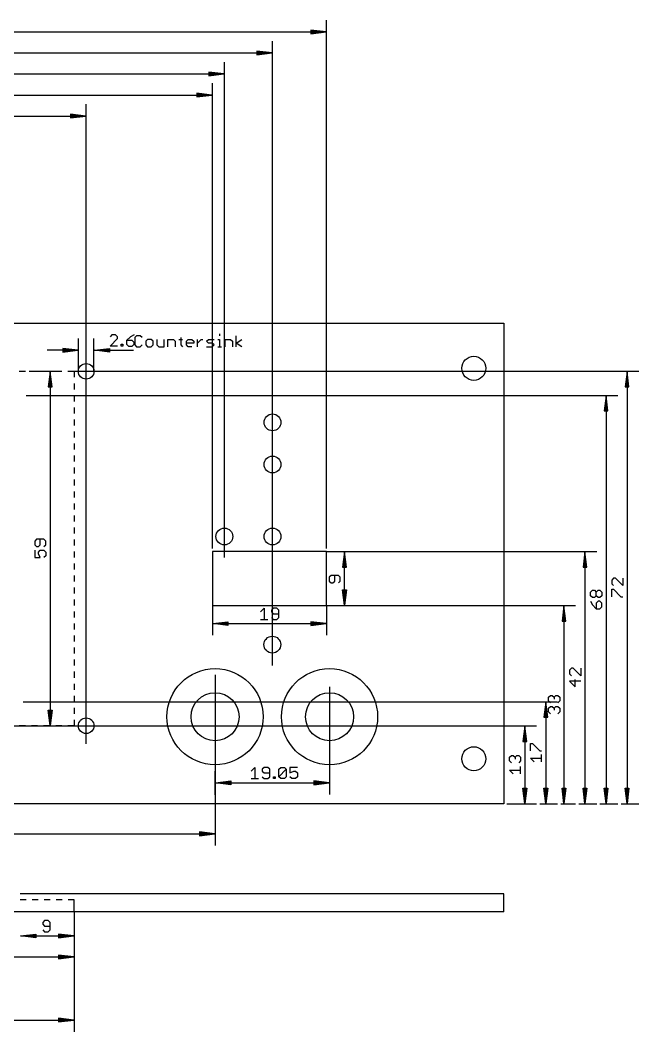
# Model space of a CAD drawing. Extents: x -14 to 262, y -13 to 280.
# Drawn here: x 159.5 to 262.4, y -12.9 to 155.4 of the extents above; entities that cross this region are included whole.
import ezdxf

# ---------------------------------------------------------------- set-up
doc = ezdxf.new("R2010")
doc.units = 0
for name, color, linetype in [('119', 22, 'CONTINUOUS'), ('20', 7, 'CONTINUOUS'), ('46', 140, 'CONTINUOUS'), ('47', 2, 'CONTINUOUS')]:
    doc.layers.add(name, color=color, linetype=linetype)

msp = doc.modelspace()

# ---------------------------------------------------------------- linework, layer by layer
at = {"layer": '119'}
for centre in [(170.5, 97), (170.5, 38)]:
    msp.add_circle(centre, 1.3, dxfattribs=at)
at = {"layer": '20'}
for p, q in [((10, 105), (240, 105)), ((240, 105), (240, 25)), ((159.375, 97), (160.4, 97)), ((161.4, 97), (162.425, 97)), ((163.425, 97), (164.45, 97)), ((165.45, 97), (166.475, 97)), ((167.475, 97), (168.5, 97)), ((168.5, 97), (168.5, 96)), ((168.5, 95), (168.5, 94)), ((168.5, 93), (168.5, 92)), ((168.5, 91), (168.5, 90)), ((168.5, 89), (168.5, 88)), ((168.5, 87), (168.5, 86)), ((168.5, 85), (168.5, 84)), ((168.5, 83), (168.5, 82)), ((168.5, 81), (168.5, 80)), ((168.5, 79), (168.5, 78)), ((168.5, 77), (168.5, 76)), ((168.5, 75), (168.5, 74)), ((168.5, 73), (168.5, 72)), ((168.5, 71), (168.5, 70)), ((168.5, 69), (168.5, 68)), ((168.5, 67), (168.5, 66)), ((168.5, 65), (168.5, 64)), ((168.5, 63), (168.5, 62)), ((168.5, 61), (168.5, 60)), ((168.5, 59), (168.5, 58)), ((168.5, 57), (168.5, 56)), ((168.5, 55), (168.5, 54)), ((168.5, 53), (168.5, 52)), ((168.5, 51), (168.5, 50)), ((168.5, 49), (168.5, 48)), ((168.5, 47), (168.5, 46)), ((168.5, 45), (168.5, 44)), ((168.5, 43), (168.5, 42)), ((168.5, 41), (168.5, 40)), ((168.5, 39), (168.5, 38)), ((160.4, 38), (159.375, 38)), ((162.425, 38), (161.4, 38)), ((164.45, 38), (163.425, 38)), ((166.475, 38), (165.45, 38)), ((168.5, 38), (167.475, 38)), ((240, 25), (10, 25)), ((240, 10), (159.5, 10)), ((160.5, 9), (159.5, 9)), ((162.5, 9), (161.5, 9)), ((164.5, 9), (163.5, 9)), ((166.5, 9), (165.5, 9)), ((168.5, 9), (167.5, 9)), ((168.5, 7), (168.5, 9)), ((240, 7), (240, 10)), ((168.5, 7), (88.5, 7)), ((240, 7), (168.5, 7))]:
    msp.add_line(p, q, dxfattribs=at)
for centre, radius in [((235, 97.5), 2), ((201.5, 88.5), 1.4), ((201.5, 81.5), 1.4), ((193.5, 69.5), 1.4), ((201.5, 69.5), 1.4), ((201.475, 51.5), 1.4), ((191.95, 39.5), 4), ((211, 39.5), 4), ((235, 32.5), 2)]:
    msp.add_circle(centre, radius, dxfattribs=at)
at = {"layer": '46'}
for p, q in [((210.5, 67), (191.5, 67)), ((191.5, 67), (191.5, 58)), ((210.5, 58), (210.5, 67)), ((191.5, 58), (210.5, 58))]:
    msp.add_line(p, q, dxfattribs=at)
for centre in [(191.95, 39.5), (211, 39.5)]:
    msp.add_circle(centre, 8, dxfattribs=at)
at = {"layer": '47'}
for p, q in [((210.5, 67.5), (210.5, 155.45)), ((10.065, 153.5), (210.435, 153.5)), ((210.435, 153.5), (207.9, 153.8192)), ((207.9, 153.8192), (207.9, 153.1808)), ((210.435, 153.5), (207.9, 153.76)), ((210.435, 153.5), (207.9, 153.63)), ((207.9, 153.1808), (210.435, 153.5)), ((207.9, 153.37), (210.435, 153.5)), ((207.9, 153.24), (210.435, 153.5)), ((201.5, 48), (201.5, 151.95)), ((10.065, 150), (201.435, 150)), ((201.435, 150), (198.9, 150.3192)), ((198.9, 150.3192), (198.9, 149.6808)), ((201.435, 150), (198.9, 150.26)), ((201.435, 150), (198.9, 150.13)), ((198.9, 149.6808), (201.435, 150)), ((198.9, 149.87), (201.435, 150)), ((198.9, 149.74), (201.435, 150)), ((193.5, 66), (193.5, 148.45)), ((193.435, 146.5), (190.9, 146.8192)), ((190.9, 146.8192), (190.9, 146.1808)), ((193.435, 146.5), (190.9, 146.76)), ((193.435, 146.5), (190.9, 146.63)), ((10.065, 146.5), (193.435, 146.5)), ((190.9, 146.1808), (193.435, 146.5)), ((190.9, 146.37), (193.435, 146.5)), ((190.9, 146.24), (193.435, 146.5)), ((191.5, 67.5), (191.5, 144.95)), ((191.435, 143), (188.9, 143.3192)), ((188.9, 143.3192), (188.9, 142.6808)), ((191.435, 143), (188.9, 143.26)), ((10.065, 143), (191.435, 143)), ((191.435, 143), (188.9, 143.13)), ((188.9, 142.6808), (191.435, 143)), ((188.9, 142.87), (191.435, 143)), ((188.9, 142.74), (191.435, 143)), ((170.435, 139.5), (167.9, 139.8192)), ((167.9, 139.8192), (167.9, 139.1808)), ((170.5, 35), (170.5, 141.45)), ((10.065, 139.5), (170.435, 139.5)), ((170.435, 139.5), (167.9, 139.76)), ((170.435, 139.5), (167.9, 139.63)), ((167.9, 139.1808), (170.435, 139.5)), ((167.9, 139.37), (170.435, 139.5)), ((167.9, 139.24), (170.435, 139.5)), ((174.7844, 103.0554), (174.4762, 102.7472)), ((175.4008, 103.0554), (174.7844, 103.0554)), ((175.709, 102.7472), (175.4008, 103.0554)), ((175.709, 102.439), (175.709, 102.7472)), ((177.8549, 102.7472), (177.2386, 102.1308)), ((178.4713, 103.0554), (177.8549, 102.7472)), ((178.8844, 102.9254), (178.5762, 102.6172)), ((179.5008, 102.9254), (178.8844, 102.9254)), ((179.809, 102.6172), (179.5008, 102.9254)), ((192.6962, 103.2336), (192.6962, 102.9254)), ((195.4573, 101.0762), (195.4573, 102.9254)), ((169.2, 97), (169.2, 102.45)), ((171.8, 97), (171.8, 102.45)), ((174.4762, 101.2062), (175.709, 102.439)), ((175.709, 101.2062), (174.4762, 101.2062)), ((176.3178, 101.2062), (176.3178, 101.5144)), ((176.3178, 101.5144), (176.626, 101.5144)), ((176.626, 101.2062), (176.3178, 101.2062)), ((176.626, 101.5144), (176.626, 101.2062)), ((177.2386, 102.1308), (177.2386, 101.5144)), ((178.1631, 102.1308), (177.2386, 102.1308)), ((177.2386, 101.5144), (177.5468, 101.2062)), ((177.5468, 101.2062), (178.1631, 101.2062)), ((178.4713, 101.8226), (178.1631, 102.1308)), ((178.1631, 101.2062), (178.4713, 101.5144)), ((178.4713, 101.5144), (178.4713, 101.8226)), ((178.5762, 102.6172), (178.5762, 101.3844)), ((178.5762, 101.3844), (178.8844, 101.0762)), ((178.8844, 101.0762), (179.5008, 101.0762)), ((179.5008, 101.0762), (179.809, 101.3844)), ((180.726, 102.309), (180.4178, 102.0008)), ((180.4178, 102.0008), (180.4178, 101.3844)), ((180.4178, 101.3844), (180.726, 101.0762)), ((181.3424, 102.309), (180.726, 102.309)), ((180.726, 101.0762), (181.3424, 101.0762)), ((181.6506, 102.0008), (181.3424, 102.309)), ((181.3424, 101.0762), (181.6506, 101.3844)), ((181.6506, 101.3844), (181.6506, 102.0008)), ((182.2593, 102.309), (182.2593, 101.3844)), ((182.2593, 101.3844), (182.5675, 101.0762)), ((182.5675, 101.0762), (183.4921, 101.0762)), ((183.4921, 101.0762), (183.4921, 102.309)), ((184.1009, 101.0762), (184.1009, 102.309)), ((184.1009, 102.309), (185.0255, 102.309)), ((185.0255, 102.309), (185.3337, 102.0008)), ((185.3337, 102.0008), (185.3337, 101.0762)), ((185.9425, 102.309), (186.5589, 102.309)), ((186.2507, 102.6172), (186.2507, 101.3844)), ((186.2507, 101.3844), (186.5589, 101.0762)), ((187.1702, 102.0008), (187.4784, 102.309)), ((187.1702, 101.3844), (187.1702, 102.0008)), ((188.403, 101.6926), (187.1702, 101.6926)), ((187.4784, 101.0762), (187.1702, 101.3844)), ((187.4784, 102.309), (188.0948, 102.309)), ((188.0948, 101.0762), (187.4784, 101.0762)), ((188.0948, 102.309), (188.403, 102.0008)), ((188.403, 102.0008), (188.403, 101.6926)), ((189.0118, 101.0762), (189.0118, 102.309)), ((189.0118, 101.6926), (189.6282, 102.309)), ((189.6282, 102.309), (189.9364, 102.309)), ((190.5464, 102.0008), (190.8546, 102.309)), ((190.8546, 101.6926), (190.5464, 102.0008)), ((190.5464, 101.0762), (191.471, 101.0762)), ((190.8546, 102.309), (191.7792, 102.309)), ((191.471, 101.6926), (190.8546, 101.6926)), ((191.7792, 101.3844), (191.471, 101.6926)), ((191.471, 101.0762), (191.7792, 101.3844)), ((192.388, 102.309), (192.6962, 102.309)), ((192.388, 101.0762), (193.0044, 101.0762)), ((192.6962, 102.309), (192.6962, 101.0762)), ((193.6157, 101.0762), (193.6157, 102.309)), ((193.6157, 102.309), (194.5403, 102.309)), ((194.5403, 102.309), (194.8485, 102.0008)), ((194.8485, 102.0008), (194.8485, 101.0762)), ((195.4573, 101.6926), (196.3819, 102.309)), ((196.3819, 101.0762), (195.4573, 101.6926)), ((169.135, 100.5), (164, 100.5)), ((169.135, 100.5), (166.6, 100.8192)), ((166.6, 100.8192), (166.6, 100.1808)), ((169.135, 100.5), (166.6, 100.76)), ((169.135, 100.5), (166.6, 100.63)), ((166.6, 100.1808), (169.135, 100.5)), ((166.6, 100.37), (169.135, 100.5)), ((166.6, 100.24), (169.135, 100.5)), ((171.865, 100.5), (174.4, 100.8192)), ((171.865, 100.5), (174.4, 100.76)), ((171.865, 100.5), (174.4, 100.63)), ((171.865, 100.5), (178.3809, 100.5)), ((174.4, 100.1808), (171.865, 100.5)), ((174.4, 100.37), (171.865, 100.5)), ((174.4, 100.24), (171.865, 100.5)), ((174.4, 100.8192), (174.4, 100.1808)), ((161, 97), (166.45, 97)), ((164.5, 96.935), (164.1808, 94.4)), ((164.5, 96.935), (164.24, 94.4)), ((164.5, 96.935), (164.37, 94.4)), ((164.5, 96.935), (164.5, 38.065)), ((164.8192, 94.4), (164.5, 96.935)), ((164.63, 94.4), (164.5, 96.935)), ((164.76, 94.4), (164.5, 96.935)), ((168.5, 97), (262.45, 97)), ((170.1808, 97), (170.8192, 97)), ((170.5, 96.6808), (170.5, 97.3192)), ((260.5, 96.935), (260.1808, 94.4)), ((260.5, 96.935), (260.24, 94.4)), ((260.5, 96.935), (260.37, 94.4)), ((260.5, 96.935), (260.5, 25.065)), ((260.8192, 94.4), (260.5, 96.935)), ((260.63, 94.4), (260.5, 96.935)), ((260.76, 94.4), (260.5, 96.935)), ((164.1808, 94.4), (164.8192, 94.4)), ((260.1808, 94.4), (260.8192, 94.4)), ((160.5, 93), (258.95, 93)), ((257, 92.935), (256.6808, 90.4)), ((257, 92.935), (256.74, 90.4)), ((257, 92.935), (256.87, 90.4)), ((257, 92.935), (257, 25.065)), ((257.3192, 90.4), (257, 92.935)), ((257.13, 90.4), (257, 92.935)), ((257.26, 90.4), (257, 92.935)), ((256.6808, 90.4), (257.3192, 90.4)), ((162.2528, 69.0573), (161.9446, 68.7491)), ((163.4856, 69.0573), (162.2528, 69.0573)), ((162.8692, 68.1327), (162.8692, 69.0573)), ((163.7938, 68.7491), (163.4856, 69.0573)), ((161.9446, 68.7491), (161.9446, 68.1327)), ((161.9446, 68.1327), (162.2528, 67.8245)), ((162.2528, 67.8245), (162.561, 67.8245)), ((162.561, 67.8245), (162.8692, 68.1327)), ((163.4856, 67.8245), (163.7938, 68.1327)), ((163.7938, 68.1327), (163.7938, 68.7491)), ((161.9446, 67.2157), (161.9446, 65.9829)), ((161.9446, 65.9829), (162.8692, 65.9829)), ((162.561, 66.9075), (162.8692, 67.2157)), ((162.561, 66.5993), (162.561, 66.9075)), ((162.8692, 65.9829), (162.561, 66.5993)), ((162.8692, 67.2157), (163.4856, 67.2157)), ((163.4856, 67.2157), (163.7938, 66.9075)), ((163.7938, 66.2911), (163.4856, 65.9829)), ((163.7938, 66.9075), (163.7938, 66.2911)), ((210.5, 67), (215.45, 67)), ((213.5, 66.935), (213.1808, 64.4)), ((213.5, 66.935), (213.24, 64.4)), ((213.5, 66.935), (213.37, 64.4)), ((213.5, 58.065), (213.5, 66.935)), ((213.8192, 64.4), (213.5, 66.935)), ((213.63, 64.4), (213.5, 66.935)), ((213.76, 64.4), (213.5, 66.935)), ((215, 67), (255.45, 67)), ((253.5, 66.935), (253.1808, 64.4)), ((253.5, 66.935), (253.24, 64.4)), ((253.5, 66.935), (253.37, 64.4)), ((253.5, 66.935), (253.5, 25.065)), ((253.8192, 64.4), (253.5, 66.935)), ((253.63, 64.4), (253.5, 66.935)), ((253.76, 64.4), (253.5, 66.935)), ((213.1808, 64.4), (213.8192, 64.4)), ((253.1808, 64.4), (253.8192, 64.4)), ((211.2528, 63.0146), (210.9446, 62.7064)), ((210.9446, 62.7064), (210.9446, 62.09)), ((212.4856, 63.0146), (211.2528, 63.0146)), ((211.8692, 62.09), (211.8692, 63.0146)), ((212.7938, 62.7064), (212.4856, 63.0146)), ((212.7938, 62.09), (212.7938, 62.7064)), ((258.2528, 62.5573), (257.9446, 62.2491)), ((258.561, 62.5573), (258.2528, 62.5573)), ((259.7938, 61.3245), (258.561, 62.5573)), ((259.7938, 62.5573), (259.7938, 61.3245)), ((210.9446, 62.09), (211.2528, 61.7818)), ((211.2528, 61.7818), (211.561, 61.7818)), ((211.561, 61.7818), (211.8692, 62.09)), ((212.4856, 61.7818), (212.7938, 62.09)), ((257.9446, 62.2491), (257.9446, 61.6327)), ((257.9446, 61.6327), (258.2528, 61.3245)), ((257.9446, 59.4829), (257.9446, 60.7157)), ((257.9446, 60.7157), (258.2528, 60.7157)), ((258.2528, 60.7157), (259.4856, 59.4829)), ((213.5, 58.065), (213.1808, 60.6)), ((213.1808, 60.6), (213.8192, 60.6)), ((213.5, 58.065), (213.24, 60.6)), ((213.5, 58.065), (213.37, 60.6)), ((213.8192, 60.6), (213.5, 58.065)), ((213.63, 60.6), (213.5, 58.065)), ((213.76, 60.6), (213.5, 58.065)), ((254.4446, 60.2491), (254.7528, 60.5573)), ((254.4446, 59.6327), (254.4446, 60.2491)), ((254.7528, 59.3245), (254.4446, 59.6327)), ((254.7528, 60.5573), (255.061, 60.5573)), ((255.061, 59.3245), (254.7528, 59.3245)), ((255.061, 60.5573), (255.3692, 60.2491)), ((255.3692, 59.6327), (255.061, 59.3245)), ((255.3692, 60.2491), (255.6774, 60.5573)), ((255.3692, 59.6327), (255.3692, 60.2491)), ((255.6774, 59.3245), (255.3692, 59.6327)), ((255.6774, 60.5573), (255.9856, 60.5573)), ((255.9856, 59.3245), (255.6774, 59.3245)), ((255.9856, 60.5573), (256.2938, 60.2491)), ((256.2938, 59.6327), (255.9856, 59.3245)), ((256.2938, 60.2491), (256.2938, 59.6327)), ((259.4856, 59.4829), (259.7938, 59.4829)), ((191.5, 58), (191.5, 53.05)), ((199.4829, 56.939), (200.0993, 57.5554)), ((200.0993, 57.5554), (200.0993, 55.7062)), ((201.6327, 57.5554), (201.3245, 57.2472)), ((202.2491, 57.5554), (201.6327, 57.5554)), ((202.5573, 57.2472), (202.2491, 57.5554)), ((210.5, 58), (215.45, 58)), ((210.5, 58), (210.5, 53.05)), ((215.5, 58), (251.95, 58)), ((250, 57.935), (249.6808, 55.4)), ((250, 57.935), (249.74, 55.4)), ((250, 57.935), (249.87, 55.4)), ((250, 57.935), (250, 25.065)), ((250.3192, 55.4), (250, 57.935)), ((250.13, 55.4), (250, 57.935)), ((250.26, 55.4), (250, 57.935)), ((254.4446, 58.7157), (254.7528, 58.0993)), ((254.7528, 58.0993), (255.3692, 57.4829)), ((255.6774, 58.7157), (255.3692, 58.4075)), ((255.3692, 58.4075), (255.3692, 57.4829)), ((255.3692, 57.4829), (255.9856, 57.4829)), ((255.9856, 58.7157), (255.6774, 58.7157)), ((256.2938, 58.4075), (255.9856, 58.7157)), ((255.9856, 57.4829), (256.2938, 57.7911)), ((256.2938, 57.7911), (256.2938, 58.4075)), ((199.4829, 55.7062), (200.7157, 55.7062)), ((201.3245, 57.2472), (201.3245, 56.939)), ((201.3245, 56.939), (201.6327, 56.6308)), ((201.3245, 56.0144), (201.6327, 55.7062)), ((201.6327, 56.6308), (202.5573, 56.6308)), ((201.6327, 55.7062), (202.2491, 55.7062)), ((202.2491, 55.7062), (202.5573, 56.0144)), ((202.5573, 56.0144), (202.5573, 57.2472)), ((191.565, 55), (194.1, 55.3192)), ((191.565, 55), (194.1, 55.26)), ((191.565, 55), (194.1, 55.13)), ((191.565, 55), (210.435, 55)), ((194.1, 54.6808), (191.565, 55)), ((194.1, 54.87), (191.565, 55)), ((194.1, 54.74), (191.565, 55)), ((194.1, 55.3192), (194.1, 54.6808)), ((210.435, 55), (207.9, 55.3192)), ((207.9, 55.3192), (207.9, 54.6808)), ((210.435, 55), (207.9, 55.26)), ((210.435, 55), (207.9, 55.13)), ((207.9, 54.6808), (210.435, 55)), ((207.9, 54.87), (210.435, 55)), ((207.9, 54.74), (210.435, 55)), ((249.6808, 55.4), (250.3192, 55.4)), ((251.2528, 47.5573), (250.9446, 47.2491)), ((250.9446, 47.2491), (250.9446, 46.6327)), ((251.561, 47.5573), (251.2528, 47.5573)), ((252.7938, 46.3245), (251.561, 47.5573)), ((252.7938, 47.5573), (252.7938, 46.3245)), ((191.95, 46.5), (191.95, 18.05)), ((250.9446, 46.6327), (251.2528, 46.3245)), ((251.8692, 44.4829), (251.8692, 45.7157)), ((211, 44.5), (211, 26.55)), ((252.7938, 45.4075), (250.9446, 45.4075)), ((250.9446, 45.4075), (251.8692, 44.4829)), ((247.4446, 42.7491), (247.7528, 43.0573)), ((247.4446, 42.1327), (247.4446, 42.7491)), ((247.7528, 41.8245), (247.4446, 42.1327)), ((247.7528, 43.0573), (248.061, 43.0573)), ((248.061, 43.0573), (248.3692, 42.7491)), ((248.3692, 42.7491), (248.6774, 43.0573)), ((248.3692, 42.7491), (248.3692, 42.4409)), ((248.6774, 43.0573), (248.9856, 43.0573)), ((248.9856, 43.0573), (249.2938, 42.7491)), ((249.2938, 42.1327), (248.9856, 41.8245)), ((249.2938, 42.7491), (249.2938, 42.1327)), ((160, 42), (248.95, 42)), ((164.5, 38.065), (164.1808, 40.6)), ((164.1808, 40.6), (164.8192, 40.6)), ((164.5, 38.065), (164.24, 40.6)), ((164.5, 38.065), (164.37, 40.6)), ((164.8192, 40.6), (164.5, 38.065)), ((164.63, 40.6), (164.5, 38.065)), ((164.76, 40.6), (164.5, 38.065)), ((247, 41.935), (246.6808, 39.4)), ((247, 41.935), (246.74, 39.4)), ((247, 41.935), (246.87, 39.4)), ((247, 41.935), (247, 25.065)), ((247.3192, 39.4), (247, 41.935)), ((247.13, 39.4), (247, 41.935)), ((247.26, 39.4), (247, 41.935)), ((247.4446, 40.9075), (247.7528, 41.2157)), ((247.4446, 40.2911), (247.4446, 40.9075)), ((247.7528, 41.2157), (248.061, 41.2157)), ((248.061, 41.2157), (248.3692, 40.9075)), ((248.3692, 40.9075), (248.6774, 41.2157)), ((248.3692, 40.9075), (248.3692, 40.5993)), ((248.6774, 41.2157), (248.9856, 41.2157)), ((248.9856, 41.2157), (249.2938, 40.9075)), ((249.2938, 40.9075), (249.2938, 40.2911)), ((246.6808, 39.4), (247.3192, 39.4)), ((247.7528, 39.9829), (247.4446, 40.2911)), ((249.2938, 40.2911), (248.9856, 39.9829)), ((83, 38), (245.45, 38)), ((163, 38), (166.45, 38)), ((243.5, 37.935), (243.1808, 35.4)), ((243.5, 37.935), (243.24, 35.4)), ((243.5, 37.935), (243.37, 35.4)), ((243.5, 37.935), (243.5, 25.065)), ((243.8192, 35.4), (243.5, 37.935)), ((243.63, 35.4), (243.5, 37.935)), ((243.76, 35.4), (243.5, 37.935)), ((243.1808, 35.4), (243.8192, 35.4)), ((244.4446, 33.8245), (244.4446, 35.0573)), ((244.4446, 35.0573), (244.7528, 35.0573)), ((244.7528, 35.0573), (245.9856, 33.8245)), ((245.9856, 33.8245), (246.2938, 33.8245)), ((240.9446, 32.7491), (241.2528, 33.0573)), ((240.9446, 32.1327), (240.9446, 32.7491)), ((241.2528, 31.8245), (240.9446, 32.1327)), ((241.2528, 33.0573), (241.561, 33.0573)), ((241.561, 33.0573), (241.8692, 32.7491)), ((241.8692, 32.7491), (242.1774, 33.0573)), ((241.8692, 32.7491), (241.8692, 32.4409)), ((242.1774, 33.0573), (242.4856, 33.0573)), ((242.4856, 33.0573), (242.7938, 32.7491)), ((242.7938, 32.1327), (242.4856, 31.8245)), ((242.7938, 32.7491), (242.7938, 32.1327)), ((245.061, 31.9829), (244.4446, 32.5993)), ((244.4446, 32.5993), (246.2938, 32.5993)), ((246.2938, 31.9829), (246.2938, 33.2157)), ((191.95, 26.5), (191.95, 30.45)), ((197.9675, 30.439), (198.5839, 31.0554)), ((198.5839, 31.0554), (198.5839, 29.2062)), ((200.1172, 31.0554), (199.809, 30.7472)), ((199.809, 30.7472), (199.809, 30.439)), ((199.809, 30.439), (200.1172, 30.1308)), ((200.7336, 31.0554), (200.1172, 31.0554)), ((201.0418, 30.7472), (200.7336, 31.0554)), ((201.0418, 29.5144), (201.0418, 30.7472)), ((202.5714, 30.7472), (202.8796, 31.0554)), ((202.5714, 29.5144), (202.5714, 30.7472)), ((202.5714, 29.5144), (203.8042, 30.7472)), ((202.8796, 31.0554), (203.496, 31.0554)), ((203.496, 31.0554), (203.8042, 30.7472)), ((203.8042, 30.7472), (203.8042, 29.5144)), ((205.6457, 31.0554), (204.413, 31.0554)), ((204.413, 31.0554), (204.413, 30.1308)), ((204.413, 30.1308), (205.0294, 30.439)), ((205.0294, 30.439), (205.3376, 30.439)), ((205.3376, 30.439), (205.6457, 30.1308)), ((241.561, 29.9829), (240.9446, 30.5993)), ((240.9446, 30.5993), (242.7938, 30.5993)), ((242.7938, 29.9829), (242.7938, 31.2157)), ((192.015, 28.5), (194.55, 28.8192)), ((192.015, 28.5), (194.55, 28.76)), ((192.015, 28.5), (194.55, 28.63)), ((194.55, 28.8192), (194.55, 28.1808)), ((197.9675, 29.2062), (199.2002, 29.2062)), ((199.809, 29.5144), (200.1172, 29.2062)), ((200.1172, 30.1308), (201.0418, 30.1308)), ((200.1172, 29.2062), (200.7336, 29.2062)), ((200.7336, 29.2062), (201.0418, 29.5144)), ((201.6506, 29.2062), (201.6506, 29.5144)), ((201.6506, 29.5144), (201.9588, 29.5144)), ((201.9588, 29.2062), (201.6506, 29.2062)), ((201.9588, 29.5144), (201.9588, 29.2062)), ((202.8796, 29.2062), (202.5714, 29.5144)), ((203.496, 29.2062), (202.8796, 29.2062)), ((203.8042, 29.5144), (203.496, 29.2062)), ((204.7212, 29.2062), (204.413, 29.5144)), ((205.3376, 29.2062), (204.7212, 29.2062)), ((205.6457, 29.5144), (205.3376, 29.2062)), ((205.6457, 30.1308), (205.6457, 29.5144)), ((210.935, 28.5), (208.4, 28.8192)), ((208.4, 28.8192), (208.4, 28.1808)), ((210.935, 28.5), (208.4, 28.76)), ((210.935, 28.5), (208.4, 28.63)), ((192.015, 28.5), (210.935, 28.5)), ((194.55, 28.1808), (192.015, 28.5)), ((194.55, 28.37), (192.015, 28.5)), ((194.55, 28.24), (192.015, 28.5)), ((208.4, 28.1808), (210.935, 28.5)), ((208.4, 28.37), (210.935, 28.5)), ((208.4, 28.24), (210.935, 28.5)), ((243.5, 25.065), (243.1808, 27.6)), ((243.1808, 27.6), (243.8192, 27.6)), ((243.5, 25.065), (243.24, 27.6)), ((243.5, 25.065), (243.37, 27.6)), ((243.8192, 27.6), (243.5, 25.065)), ((243.63, 27.6), (243.5, 25.065)), ((243.76, 27.6), (243.5, 25.065)), ((247, 25.065), (246.6808, 27.6)), ((246.6808, 27.6), (247.3192, 27.6)), ((247, 25.065), (246.74, 27.6)), ((247, 25.065), (246.87, 27.6)), ((247.3192, 27.6), (247, 25.065)), ((247.13, 27.6), (247, 25.065)), ((247.26, 27.6), (247, 25.065)), ((250, 25.065), (249.6808, 27.6)), ((249.6808, 27.6), (250.3192, 27.6)), ((250, 25.065), (249.74, 27.6)), ((250, 25.065), (249.87, 27.6)), ((250.3192, 27.6), (250, 25.065)), ((250.13, 27.6), (250, 25.065)), ((250.26, 27.6), (250, 25.065)), ((253.5, 25.065), (253.1808, 27.6)), ((253.1808, 27.6), (253.8192, 27.6)), ((253.5, 25.065), (253.24, 27.6)), ((253.5, 25.065), (253.37, 27.6)), ((253.8192, 27.6), (253.5, 25.065)), ((253.63, 27.6), (253.5, 25.065)), ((253.76, 27.6), (253.5, 25.065)), ((257, 25.065), (256.6808, 27.6)), ((256.6808, 27.6), (257.3192, 27.6)), ((257, 25.065), (256.74, 27.6)), ((257, 25.065), (256.87, 27.6)), ((257.3192, 27.6), (257, 25.065)), ((257.13, 27.6), (257, 25.065)), ((257.26, 27.6), (257, 25.065)), ((260.5, 25.065), (260.1808, 27.6)), ((260.1808, 27.6), (260.8192, 27.6)), ((260.5, 25.065), (260.24, 27.6)), ((260.5, 25.065), (260.37, 27.6)), ((260.8192, 27.6), (260.5, 25.065)), ((260.63, 27.6), (260.5, 25.065)), ((260.76, 27.6), (260.5, 25.065)), ((240.5, 25), (245.45, 25)), ((246, 25), (248.95, 25)), ((249.5, 25), (251.95, 25)), ((252.5, 25), (255.45, 25)), ((256, 25), (258.95, 25)), ((259.5, 25), (262.45, 25)), ((191.885, 20), (189.35, 20.3192)), ((189.35, 20.3192), (189.35, 19.6808)), ((191.885, 20), (189.35, 20.26)), ((10.065, 20), (191.885, 20)), ((191.885, 20), (189.35, 20.13)), ((189.35, 19.6808), (191.885, 20)), ((189.35, 19.87), (191.885, 20)), ((189.35, 19.74), (191.885, 20)), ((168.5, 7), (168.5, -2.45)), ((163.59, 5.5554), (163.2818, 5.2472)), ((163.2818, 5.2472), (163.2818, 4.939)), ((164.2064, 5.5554), (163.59, 5.5554)), ((164.5146, 5.2472), (164.2064, 5.5554)), ((164.5146, 4.0144), (164.5146, 5.2472)), ((168.5, 6.5), (168.5, 1.05)), ((163.2818, 4.939), (163.59, 4.6308)), ((163.2818, 4.0144), (163.59, 3.7062)), ((163.59, 4.6308), (164.5146, 4.6308)), ((163.59, 3.7062), (164.2064, 3.7062)), ((164.2064, 3.7062), (164.5146, 4.0144)), ((159.565, 3), (162.1, 3.3192)), ((159.565, 3), (162.1, 3.26)), ((159.565, 3), (162.1, 3.13)), ((159.565, 3), (168.435, 3)), ((162.1, 2.6808), (159.565, 3)), ((162.1, 2.87), (159.565, 3)), ((162.1, 2.74), (159.565, 3)), ((162.1, 3.3192), (162.1, 2.6808)), ((168.435, 3), (165.9, 3.3192)), ((165.9, 3.3192), (165.9, 2.6808)), ((168.435, 3), (165.9, 3.26)), ((168.435, 3), (165.9, 3.13)), ((165.9, 2.6808), (168.435, 3)), ((165.9, 2.87), (168.435, 3)), ((165.9, 2.74), (168.435, 3)), ((88.565, -0.5), (168.435, -0.5)), ((168.435, -0.5), (165.9, -0.1808)), ((165.9, -0.1808), (165.9, -0.8192)), ((168.435, -0.5), (165.9, -0.24)), ((168.435, -0.5), (165.9, -0.37)), ((165.9, -0.8192), (168.435, -0.5)), ((165.9, -0.63), (168.435, -0.5)), ((165.9, -0.76), (168.435, -0.5)), ((168.5, -2.5), (168.5, -12.95)), ((10.065, -11), (168.435, -11)), ((168.435, -11), (165.9, -10.6808)), ((165.9, -10.6808), (165.9, -11.3192)), ((168.435, -11), (165.9, -10.74)), ((168.435, -11), (165.9, -10.87)), ((165.9, -11.3192), (168.435, -11)), ((165.9, -11.13), (168.435, -11)), ((165.9, -11.26), (168.435, -11))]:
    msp.add_line(p, q, dxfattribs=at)

doc.saveas('drawing.dxf')
